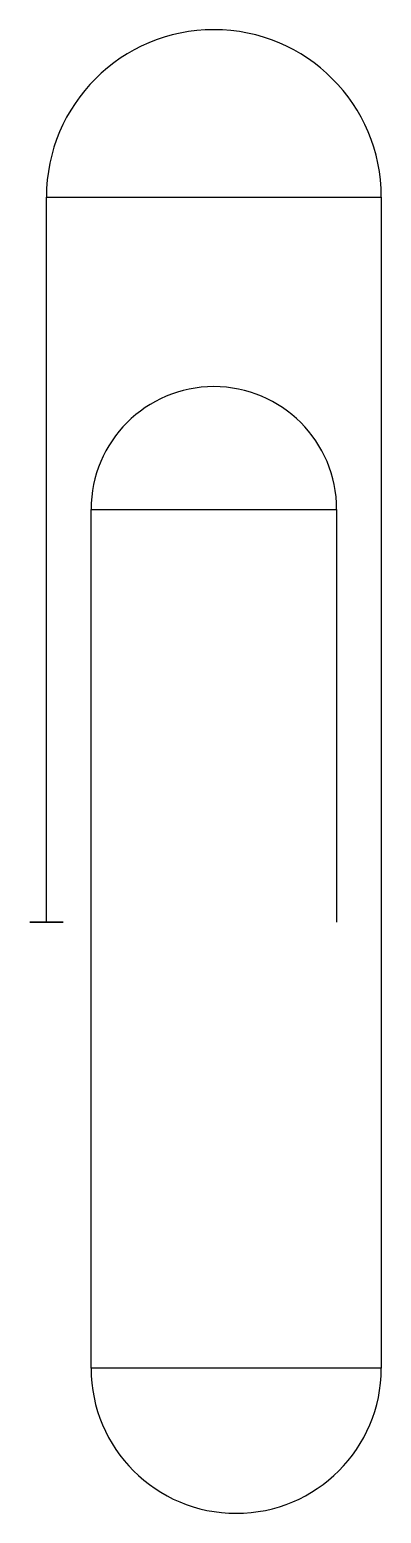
# Model space of a CAD drawing. Header units: millimetres. Extents: x -0.4 to 7.5, y -13.2 to 20.
import ezdxf

# ---------------------------------------------------------------- set-up
doc = ezdxf.new("R2010")
doc.units = ezdxf.units.MM
doc.header["$MEASUREMENT"] = 0
doc.layers.add('Paperclip v2_Sketch1', color=7, linetype='Continuous')
doc.layers.add('Paperclip v2_Sketch2', color=7, linetype='Continuous')

msp = doc.modelspace()

# ---------------------------------------------------------------- linework, layer by layer
at = {"layer": 'Paperclip v2_Sketch1'}
for p, q in [((0, 0), (0, 16.25)), ((0, 16.25), (7.5, 16.25)), ((7.5, 16.25), (7.5, -10)), ((1, -10), (1, 9.25)), ((1, 9.25), (6.5, 9.25)), ((6.5, 9.25), (6.5, 0)), ((7.5, -10), (1, -10))]:
    msp.add_line(p, q, dxfattribs=at)
for centre, radius, start, end in [((3.75, 16.25), 3.75, 0, 180), ((3.75, 9.25), 2.75, 0, 180), ((4.25, -10), 3.25, 180, 0)]:
    msp.add_arc(centre, radius, start, end, dxfattribs=at)
msp.add_point((0, 0), dxfattribs=at)
at = {"layer": 'Paperclip v2_Sketch2', "extrusion": (0, 1, 0)}
msp.add_circle((0, 0), 0.375, dxfattribs=at)
at = {"layer": 'Paperclip v2_Sketch2'}
msp.add_point((0, 0), dxfattribs=at)

doc.saveas('drawing.dxf')
